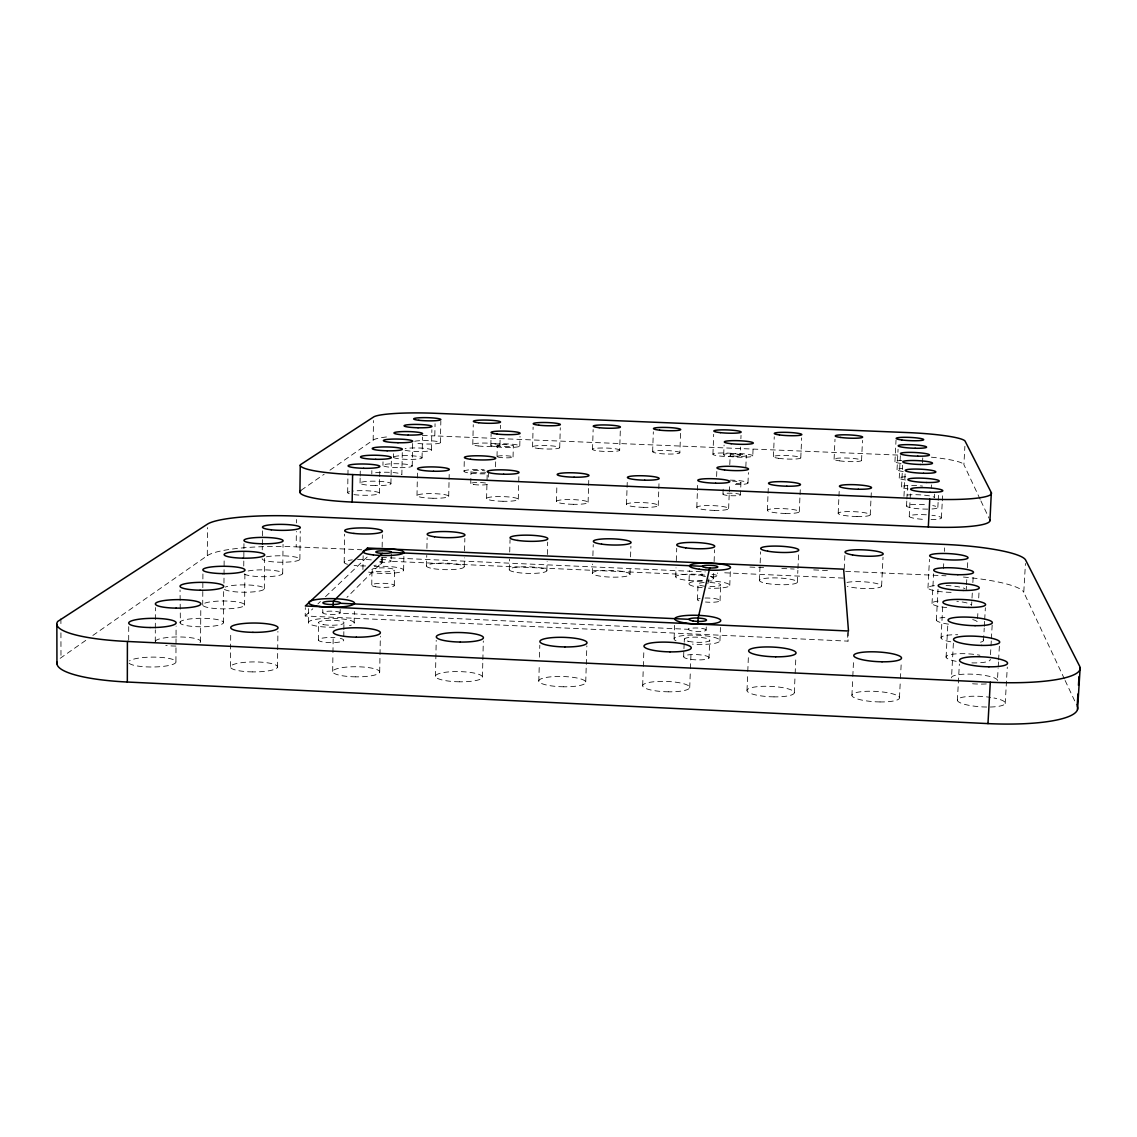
<?xml version="1.0" encoding="UTF-8"?>
<svg xmlns="http://www.w3.org/2000/svg" width="1137" height="1137" viewBox="0 0 1137 1137"><rect width="100%" height="100%" fill="white"/><g stroke="black" fill="none" stroke-linecap="round" stroke-linejoin="round"><path stroke-width="0.75" stroke-dasharray="5 3.75" d="M128.694 640.302L128.723 626.672M155.272 641.879L155.314 629.884M155.314 628.164L155.343 621.299M155.343 619.594L155.385 607.584M175.922 661.563L175.993 645.589M176.008 643.812L176.093 626.075M179.888 622.849A21.816 4.235 0 0 1 206.792 618.414L210.018 618.627A21.816 4.235 0 0 1 221.772 620.887L222.838 621.527A21.816 4.235 0 0 1 199.899 626.771L196.488 626.672A21.816 4.235 0 0 1 180.385 623.502L180.044 589.975M200.567 641.822L200.808 606.959M202.713 605.197L202.926 571.883M92.864 635.441L207.289 555.68L207.488 527.596M223.42 622.834L223.676 590.06M223.961 583.125L224.017 576.36M224.032 574.668L224.16 557.755M230.441 666.538L230.726 632.414M243.759 566.041L243.958 543.657M244.611 605.239L244.91 572.025M318.445 640.273L318.602 622.593M262.263 549.853L262.306 546.343M262.32 544.58L262.462 530.51M264.324 588.867L264.637 558.466M277.513 667.177L277.911 631.419M343.786 636.649L343.843 631.362M343.857 629.6L343.928 622.564M282.701 573.588L283.042 544.367M207.289 555.68A75.554 12.905 0.5 0 1 296.174 546.869L296.373 531.491M296.473 522.949L296.515 519.524M299.884 559.319L300.239 531.206M848.486 631.007L848.003 641.14L305.213 615.984L305.327 607.641M371.771 584.958L371.97 569.68M308.425 622.38L308.624 607.485M322.737 612.857L322.78 609.546M394.297 585.456L394.525 570.234A11.313 1.976 0.9 0 0 378.749 567.96A11.313 1.976 0.9 0 0 376.574 571.342A11.313 1.976 0.9 0 0 394.525 570.234M332.672 671.427L332.928 654.315M332.956 652.61L333.184 637.217M340.233 609.475L340.048 613.213A8.741 1.677 0.6 0 1 325.765 614.037A8.741 1.677 0.6 0 1 328.55 611.209A8.741 1.677 0.6 0 1 340.048 613.213L688.624 629.329L688.752 625.99M344.184 562.332L344.61 534.134M347.666 492.634L348.036 469.155M354.175 623.09L354.36 611.521M360.059 483.054L360.145 477.838M360.173 476.09L360.258 470.874M362.916 569.481L363.158 555.282M371.799 473.987L371.856 470.604M329.957 470.178L373.163 440.076L373.49 420.576M379.403 493.259L379.673 478.194M379.701 476.517L379.815 469.823M382.942 465.388L383.013 461.835M379.701 672.052L380.341 636.208M381.861 562.986L381.961 557.713M382.146 547.153L382.359 534.831M382.217 557.812L382.146 562.275L346.927 597.394M390.929 483.68L391.341 461.068M391.313 553.861L391.114 561.308L701.899 575.223L702.055 570.76M393.53 457.202L393.601 453.748M402.271 452.583L401.858 474.612A15.023 2.075 1.1 0 0 401.134 473.958L400.238 473.646A15.023 2.075 1.1 0 0 391.583 472.438L389.309 472.324A15.023 2.075 1.1 0 0 372.609 473.362M403.621 570.191L403.891 555.993M412.219 465.999L412.674 442.975M416.995 495.604L417.464 472.097M422.069 457.813L422.495 437.077M426.546 566.027L426.759 555.424M426.901 548.361L427.128 537.773M431.449 450.025L431.875 429.786M897.747 455.07L434.817 435.897L435.059 423.731M435.471 676.33L436.224 640.33M440.389 442.591L440.843 421.315M448.717 496.244L449.044 481.15M449.087 479.473L449.257 471.073M485.016 473.831A15.705 2.146 1.4 0 1 464.038 471.358L464.266 460.968M464.194 566.681L464.393 557.855M464.564 550.805L464.848 538.455M470.746 483.438L471.016 471.514M472.793 444.482L473.262 424.669M486.593 498.603L486.991 481.775M487.034 480.098L487.162 475.053M482.443 676.956L482.813 661.563M482.855 659.844L483.31 641.026M488.299 477.071L488.427 471.969M490.843 445.306L491.113 434.135M495.547 466.81L495.675 461.636M497.011 456.505L497.281 445.477M499.953 445.079L500.166 436.821M500.365 428.578L500.451 425.281M509.262 569.736L509.532 559.12M509.717 552.042L510.044 539.649M518.273 499.228L518.941 474.03M519.78 445.931L520.021 436.366M513.043 456.918L513.341 445.903A8.044 1.009 1.5 0 0 501.758 444.624A8.044 1.009 1.5 0 0 500.848 446.358A8.044 1.009 1.5 0 0 513.341 445.903M532.571 446.969L533.111 427.128M538.81 681.262L539.293 664.079M539.478 657.2L539.819 645.176M546.883 570.39L547.139 561.55M547.338 554.486L547.679 542.107M556.434 501.602L556.86 486.437M559.717 447.566L560.285 427.739M588.099 502.227L588.568 487.091M588.611 485.4L588.824 478.677M592.533 449.47L593.144 429.587M585.74 681.887L586.848 645.859M592.349 573.46L592.647 564.094M592.889 555.737L593.244 544.609M619.665 450.323A13.616 1.72 1.8 0 0 600.194 448.035A13.616 1.72 1.8 0 0 598.432 450.948A13.616 1.72 1.8 0 0 619.665 450.323L620.361 428.805M626.515 504.26L627.013 489.081M627.07 487.389L627.297 480.653M629.969 574.626A18.86 3.312 1.8 0 0 602.908 570.575A18.86 3.312 1.8 0 0 600.592 576.232A18.86 3.312 1.8 0 0 629.969 574.626L630.253 565.771M630.552 556.903L630.907 546.272M642.675 685.412L643.272 668.215M643.329 666.495L643.855 651.004M652.638 451.702L653.334 431.804M658.224 505.624L658.764 490.431M658.82 488.739L659.048 481.989M679.841 452.824A13.63 1.734 2 0 0 660.043 450.522A13.63 1.734 2 0 0 658.835 453.464A13.63 1.734 2 0 0 679.841 452.824L680.622 431.278M675.719 576.686L676.032 567.804M676.288 560.712L676.742 548.29M674.099 638.667L674.582 625.336M702.225 587.687A20.438 3.638 2.2 0 1 688.937 583.608L689.434 570.589M689.718 687.658L690.372 670.446M690.429 668.712L691.069 651.501M696.81 507.273L697.379 492.079M697.436 490.388L697.692 483.637M706.134 630.14A8.769 1.72 2.2 0 0 693.314 628.05A8.769 1.72 2.2 0 0 692.689 631.021A8.769 1.72 2.2 0 0 706.134 630.14L706.262 626.8M712.927 454.203L713.695 434.291M716.623 476.474L716.822 471.258M713.482 578.378L713.666 573.332M714.121 561.55L714.576 549.768M711.421 576.985A7.817 1.364 2.2 0 0 717.49 575.933L717.603 572.949M723.7 454.701L724.07 445.093M719.934 640.799L720.46 627.439M728.632 508.651L729.229 493.43M729.3 491.738L729.57 484.987M729.769 585.427L730.352 570.788M740.215 455.34A13.658 1.734 2.2 0 0 720.076 453.009A13.658 1.734 2.2 0 0 719.423 455.994A13.658 1.734 2.2 0 0 740.215 455.34L740.557 447.04M740.883 438.74L741.026 435.414M747.975 483.012L748.402 472.594M752.793 455.923A14.568 1.848 2.2 0 0 731.247 453.436A14.568 1.848 2.2 0 0 730.679 456.619A14.568 1.848 2.2 0 0 752.793 455.923L753.177 446.287M747.009 690.401L747.705 673.147M747.776 671.427L748.416 655.907M683.621 656.774L683.877 650.293M683.948 648.673L684.147 643.812M684.218 642.192L684.36 638.951M697.407 599.739L698.075 583.864M709.005 657.968A12.734 2.644 2.3 0 0 691.14 654.614A12.734 2.644 2.3 0 0 688.88 659.076A12.734 2.644 2.3 0 0 709.005 657.968L709.744 640.188M722.961 494.197L723.175 488.924M720.034 600.777L720.702 584.915M729.783 464.635L730.196 454.899M740.443 494.936A8.769 1.251 2.2 0 0 728.035 493.216A8.769 1.251 2.2 0 0 726.671 495.32A8.769 1.251 2.2 0 0 740.443 494.936L740.954 482.656A8.769 1.208 2.2 0 0 732.555 481.164M745.844 466.923L746.313 455.596M759.431 580.438L760.625 551.8M767.361 510.314L767.987 495.092M768.058 493.387L768.342 486.622M773.416 456.719L774.254 436.779M800.789 457.856L801.656 437.901M799.297 511.678L799.965 496.443M800.05 494.751L800.334 487.986M797.364 582.144L797.876 570.333M797.947 568.656L798.615 553.477M794.308 692.66L795.076 675.392M795.147 673.672L795.9 656.404M834.089 459.249L834.999 439.28M838.168 513.355L838.879 498.105M838.95 496.414L839.262 489.635M844.222 569.026L844.862 555.524M861.548 460.386L862.5 440.403M851.911 695.403L852.736 678.121M852.807 676.387L853.631 659.105M870.231 514.734L870.97 499.47M871.056 497.779L871.383 490.999M881.616 585.91L883.023 557.201M894.947 461.778L896.027 440.104M897.036 469.766L898.059 449.286M899.239 478.151L900.362 455.425M901.542 486.977L902.636 465.232M903.972 496.272L905.095 473.958M906.53 506.064L906.8 500.777M906.885 499.015L907.696 483.154M899.466 697.677L900.348 680.367M900.433 678.633L901.229 663.07M909.245 516.411L910.538 490.957M922.491 462.915L922.761 457.913M931.231 488.242L931.402 484.888M927.963 588L929.469 559.248M934.628 494.126L934.443 497.565A15.264 2.132 2.8 0 0 932.454 496.514L931.104 496.173A15.264 2.132 2.8 0 0 920.927 494.908L918.554 494.78A15.264 2.132 2.8 0 0 904.071 495.945M932.027 603.52L933.591 573.815M937.84 507.4L938.124 502.113M938.21 500.351L938.494 495.064M941.422 517.79L942.232 502.511M942.317 500.806L942.672 494.012M936.376 620.148L938.011 589.236M943.454 568.727L943.824 561.777M944.378 551.374L944.563 547.892M941.052 637.999L942.758 605.808M946.083 657.214L947.86 623.829M953.389 643.13L951.513 677.965A23.053 4.79 3.6 0 1 972.988 674.213L976.555 674.44A23.053 4.79 3.6 0 1 992.061 677.069L994.164 677.808A23.053 4.79 3.6 0 1 997.405 680.892L998.101 668.67M980.179 499.356L963.892 464.649L964.887 446.287M957.382 700.435L959.358 664.051M966.237 589.719L966.422 586.322M966.507 584.631L966.876 577.866M967.431 567.704L967.8 560.939M972.291 593.073L971.609 605.31A19.855 3.567 3.3 0 0 968.895 603.562L967.104 603.008A19.855 3.567 3.3 0 0 956.842 601.26M972.86 582.57L973.244 575.578M977.564 618.585L978.047 609.986M978.701 597.948L979.085 591.069M983.533 640.614L984.23 628.093M984.315 626.402L984.599 621.314M984.699 619.608L985.367 607.741M990.498 654.699L991.293 640.6M991.393 638.838L992.189 624.753M998.201 666.922L998.499 661.677M998.599 659.943L999.38 645.972M1005.207 703.547L1007.297 667.064M1064.388 678.888L1023.769 592.292L1025.446 563.483M707.839 583.75L708.991 578.634M305.213 615.984L312.817 608.75M317.891 603.918L320.435 601.501M325.509 596.669L367.365 556.832M60.162 658.323L87.066 639.477M301.149 490.26L324.187 474.2M175.908 646.086L172.369 645.987A22.712 4.576 -0.2 0 1 165.775 645.432M986.66 707.043L982.908 706.93A24.019 5.202 3.7 0 1 960.637 702.979L958.988 702.14A24.019 5.202 3.7 0 1 979.696 696.327L983.42 696.569A24.019 5.202 3.7 0 1 990.64 697.407M971.908 662.885L972.988 662.914A22.157 4.434 3.5 0 0 990.228 659.275M296.174 546.869L361.751 549.782M749.908 567.065L764.078 567.69M781.801 568.486L794.209 569.04M813.708 569.907L827.892 570.532M845.615 571.328L943.085 575.663A76.79 13.374 3.2 0 1 946.012 575.805M381.52 557.457L705.238 571.925M724.695 572.792L843.213 578.093M926.328 514.805L924.594 514.706A16.131 2.373 2.9 0 0 910.225 517.193L911.291 517.577A16.131 2.373 2.9 0 0 926.058 519.524M972.689 619.551L974.537 620.148A20.565 3.837 3.3 0 1 975.745 623.701M393.7 457.5L394.212 457.799A14.269 1.876 1.2 0 0 405.554 459.32L407.799 459.391A14.269 1.876 1.2 0 0 421.358 457.216L420.491 456.932A14.269 1.876 1.2 0 0 412.219 455.823L410.045 455.71A14.269 1.876 1.2 0 0 393.729 456.918M980.918 500.934L989.062 518.287M1065.127 680.495L1077.165 706.148M847.335 632.385L848.003 641.14M60.901 618.613L60.915 625.72M60.929 632.812L60.986 657.641M901.016 463.441A13.8 1.734 2.7 0 1 902.025 460.528M740.954 482.656A8.769 1.208 2.2 0 1 732.939 483.58M373.163 440.076A54.377 6.808 1.3 0 1 388.669 436.722M422.31 435.556A54.377 6.808 1.3 0 1 434.817 435.897M931.402 457.188A55.216 6.964 2.7 0 1 963.892 464.649M464.038 471.358A15.705 2.146 1.4 0 1 484.149 469.737M485.613 472.694A8.726 1.194 1.4 0 1 473.674 472.381A8.726 1.194 1.4 0 1 473.077 470.732A8.726 1.194 1.4 0 1 484.945 470.846M730.21 480.127A15.79 2.175 2.2 0 1 747.961 482.855A15.79 2.175 2.2 0 1 731.702 484.518M497.381 456.25A8.044 1.052 1.5 0 1 509.461 456.022A8.044 1.052 1.5 0 1 510.3 457.699A8.044 1.052 1.5 0 1 497.779 457.031M353.934 494.623A15.875 2.302 1 0 0 360.756 495.178L363.243 495.263A15.875 2.302 1 0 0 378.692 492.534L377.768 492.179A15.875 2.302 1 0 0 368.701 490.871L366.299 490.743A15.875 2.302 1 0 0 352.584 491.099M349.23 493.714A15.875 2.302 1 0 1 348.32 493.359L347.808 492.989A15.875 2.302 1 0 1 349.571 491.625M931.032 519.623A16.131 2.373 2.9 0 0 939.304 516.624L937.869 516.255A16.131 2.373 2.9 0 0 931.942 515.288M414.692 441.27A13.587 1.705 1.3 0 1 435.343 441.184A13.587 1.705 1.3 0 1 435.372 443.828A13.587 1.705 1.3 0 1 414.707 442.819M405.113 450.266A13.928 1.777 1.3 0 0 415.389 451.446L417.577 451.517A13.928 1.777 1.3 0 0 430.738 449.456L429.885 449.186A13.928 1.777 1.3 0 0 421.784 448.12L419.667 448.021A13.928 1.777 1.3 0 0 405.142 448.646M931.999 508.978A15.691 2.246 2.9 0 0 935.779 506.306L934.401 505.937A15.691 2.246 2.9 0 0 932.724 505.61M927.707 509.12A15.691 2.246 2.9 0 1 925.333 509.106L922.874 509.035A15.691 2.246 2.9 0 1 908.52 507.173L907.482 506.804A15.691 2.246 2.9 0 1 921.496 504.473L923.94 504.601A15.691 2.246 2.9 0 1 926.342 504.785M908.122 488.896A14.88 2.018 2.8 0 1 903.403 487.986L902.437 487.645A14.88 2.018 2.8 0 1 915.768 485.57L918.085 485.698A14.88 2.018 2.8 0 1 922.533 486.082M905.635 479.985A14.497 1.919 2.8 0 1 901.044 479.103L900.092 478.791A14.497 1.919 2.8 0 1 906.644 476.758M903.275 471.514A14.141 1.819 2.7 0 1 898.798 470.675L897.875 470.363A14.141 1.819 2.7 0 1 902.437 468.515M951.129 592.363A19.187 3.34 3.2 0 1 929.227 589.108A19.187 3.34 3.2 0 1 937.556 585.456M946.069 585.484A19.187 3.34 3.2 0 1 964.929 588.625M846.98 582.414A19.073 3.34 2.9 0 1 875.106 583.182A19.073 3.34 2.9 0 1 875.518 588.17A19.073 3.34 2.9 0 1 847.321 586.351M963.437 577.042A76.79 13.374 3.2 0 1 1023.769 592.292M709.914 582.528A11.356 2.018 2.2 0 1 720.631 585.185A11.356 2.018 2.2 0 1 707.356 586.436M704.627 586.18A11.356 2.018 2.2 0 1 698.004 584.12A11.356 2.018 2.2 0 1 704.4 582.514M705.011 598.019A11.342 2.089 2.3 0 1 720.091 600.521A11.342 2.089 2.3 0 1 705.48 602.013M698.914 600.805A11.342 2.089 2.3 0 1 700.335 598.417M706.972 580.836A20.438 3.638 2.2 0 1 729.769 585.171A20.438 3.638 2.2 0 1 708.536 588.156M688.937 583.608A20.438 3.638 2.2 0 1 703.846 580.822M710.298 576.288A18.917 3.326 2.2 0 1 709.431 580.154M702.453 580.865A18.917 3.326 2.2 0 1 678.846 578.818A18.917 3.326 2.2 0 1 681.788 574.64A18.917 3.326 2.2 0 1 706.304 575.379M374.3 566.524A20.352 3.567 0.9 0 1 400.508 568.23A20.352 3.567 0.9 0 1 395.832 572.863A20.352 3.567 0.9 0 1 368.644 572.124M334.207 627.24A22.882 4.477 0.5 0 1 308.61 621.982A22.882 4.477 0.5 0 1 340.034 618.713A22.882 4.477 0.5 0 1 349.485 625.663M340.29 638.383A12.706 2.572 0.5 0 1 336.012 642.476A12.706 2.572 0.5 0 1 318.36 640.074A12.706 2.572 0.5 0 1 334.96 637.658M676.046 640.856A22.953 4.591 2.2 0 1 692.191 635.1A22.953 4.591 2.2 0 1 719.948 640.614A22.953 4.591 2.2 0 1 692.376 644.096M129.121 663.226A23.678 4.946 -0.4 0 0 146.261 666.879L149.956 666.993A23.678 4.946 -0.4 0 0 175.396 660.796L174.302 660.071A23.678 4.946 -0.4 0 0 161.781 657.456L158.313 657.229A23.678 4.946 -0.4 0 0 129.462 660.91M990.284 707.029A24.019 5.202 3.7 0 0 1001.782 700.193L999.594 699.397A24.019 5.202 3.7 0 0 993.951 697.99M266.413 556.832A18.874 3.226 0.5 0 1 296.913 557.4A18.874 3.226 0.5 0 1 285.813 562.161A18.874 3.226 0.5 0 1 262.178 558.651M379.914 561.479A18.846 3.255 0.8 0 1 373.888 565.487M365.645 565.942A18.846 3.255 0.8 0 1 354.104 565.416M347.51 564.307A18.846 3.255 0.8 0 1 352.314 559.859M357.586 559.489A18.846 3.255 0.8 0 1 371.842 559.944M224.458 589.35A20.239 3.681 0.3 0 0 239.637 592.121L242.806 592.221A20.239 3.681 0.3 0 0 263.685 587.715L262.647 587.161A20.239 3.681 0.3 0 0 251.575 585.171L248.562 584.986A20.239 3.681 0.3 0 0 225.368 587.076M203.225 605.808A21.006 3.951 0.1 0 0 218.844 608.764L222.141 608.863A21.006 3.951 0.1 0 0 244 604.003L242.948 603.42A21.006 3.951 0.1 0 0 231.536 601.302L228.423 601.103A21.006 3.951 0.1 0 0 203.239 603.96M244.256 574A19.542 3.439 0.4 0 0 259.023 576.615L262.078 576.715A19.542 3.439 0.4 0 0 282.047 572.522L281.024 571.996A19.542 3.439 0.4 0 0 270.251 570.12L267.337 569.95A19.542 3.439 0.4 0 0 246.388 571.414M199.998 642.533A22.712 4.576 -0.2 0 0 200.041 640.401L198.961 639.719A22.712 4.576 -0.2 0 0 186.838 637.288L183.483 637.075A22.712 4.576 -0.2 0 0 155.343 641.154M983.079 639.292A21.333 4.122 3.4 0 1 978.332 642.661M950.759 641.808A21.333 4.122 3.4 0 1 943.866 640.017L942.431 639.349A21.333 4.122 3.4 0 1 957.752 634.73M986.291 683.934A23.053 4.79 3.6 0 1 979.554 684.09L975.944 683.977A23.053 4.79 3.6 0 1 972.306 683.749M956.189 661.322A22.157 4.434 3.5 0 1 949.025 659.389L947.519 658.664A22.157 4.434 3.5 0 1 966.777 653.775L970.216 653.988A22.157 4.434 3.5 0 1 979.923 655.225M948.556 624.156A20.565 3.837 3.3 0 1 939.077 622.024L937.698 621.399A20.565 3.837 3.3 0 1 946.581 617.22M946.709 607.613A19.855 3.567 3.3 0 1 934.628 605.268L933.292 604.685A19.855 3.567 3.3 0 1 939.361 600.976M712.004 574.37A7.817 1.364 2.2 0 1 717.49 575.933M705.508 576.573A7.817 1.364 2.2 0 1 706.063 574.228M380.739 559.674A7.774 1.336 0.9 0 1 390.162 560.399A7.774 1.336 0.9 0 1 388.47 562.076A7.774 1.336 0.9 0 1 378.479 561.92M252.542 671.896L248.847 671.782A23.579 5.003 0 0 1 231.095 668.101L230.484 667.32A23.579 5.003 0 0 1 259.051 662.032L262.562 662.26A23.579 5.003 0 0 1 275.509 664.889L276.746 665.628A23.579 5.003 0 0 1 252.542 671.896M355.696 676.842L351.987 676.728A23.522 5.06 0.5 0 1 333.61 673.005L332.857 672.223A23.522 5.06 0.5 0 1 360.344 666.85L363.883 667.078A23.522 5.06 0.5 0 1 377.285 669.736L378.649 670.489A23.522 5.06 0.5 0 1 355.696 676.842M459.419 681.802L455.695 681.688A23.493 5.102 1.1 0 1 436.693 677.936L435.784 677.14A23.493 5.102 1.1 0 1 462.176 671.697L465.744 671.924A23.493 5.102 1.1 0 1 479.601 674.625L481.093 675.378A23.493 5.102 1.1 0 1 459.419 681.802M563.71 686.791L559.987 686.677A23.522 5.145 1.6 0 1 540.331 682.882L539.279 682.086A23.522 5.145 1.6 0 1 564.563 676.572L568.159 676.799A23.522 5.145 1.6 0 1 582.471 679.528L584.105 680.281A23.522 5.145 1.6 0 1 563.71 686.791M668.57 691.822L664.832 691.708A23.579 5.173 2.1 0 1 644.537 687.871L643.343 687.046A23.579 5.173 2.1 0 1 667.504 681.475L671.128 681.703A23.579 5.173 2.1 0 1 685.895 684.446L687.672 685.227A23.579 5.173 2.1 0 1 668.57 691.822M774.013 696.867L770.275 696.754A23.678 5.188 2.7 0 1 749.326 692.874L747.99 692.049A23.678 5.188 2.7 0 1 771 686.393L774.667 686.634A23.678 5.188 2.7 0 1 789.888 689.406L791.807 690.187A23.678 5.188 2.7 0 1 774.013 696.867M880.038 701.941L876.3 701.827A23.82 5.202 3.2 0 1 854.683 697.905L853.191 697.08A23.82 5.202 3.2 0 1 875.064 691.353L878.759 691.594A23.82 5.202 3.2 0 1 894.464 694.394L896.51 695.176A23.82 5.202 3.2 0 1 880.038 701.941M397.509 467.662L395.207 467.591A14.639 1.961 1.2 0 1 383.61 466.014L383.098 465.701A14.639 1.961 1.2 0 1 399.94 463.811L402.157 463.924A14.639 1.961 1.2 0 1 410.628 465.076L411.509 465.374A14.639 1.961 1.2 0 1 397.509 467.662M375.281 485.57L372.851 485.485A15.435 2.189 1.1 0 1 360.713 483.751L360.202 483.41A15.435 2.189 1.1 0 1 378.109 481.278L380.44 481.406A15.435 2.189 1.1 0 1 389.309 482.671L390.218 482.998A15.435 2.189 1.1 0 1 375.281 485.57M432.998 498.262L430.497 498.177A15.861 2.317 1.2 0 1 417.791 496.343L417.208 495.974A15.861 2.317 1.2 0 1 435.201 493.7L437.603 493.828A15.861 2.317 1.2 0 1 446.884 495.149L447.864 495.505A15.861 2.317 1.2 0 1 432.998 498.262M503.009 501.275L500.507 501.204A15.861 2.331 1.5 0 1 487.517 499.342L486.863 498.972A15.861 2.331 1.5 0 1 504.345 496.67L506.775 496.798A15.861 2.331 1.5 0 1 516.255 498.134L517.307 498.489A15.861 2.331 1.5 0 1 503.009 501.275M573.29 504.302L570.774 504.231A15.875 2.345 1.7 0 1 557.485 502.355L556.775 501.985A15.875 2.345 1.7 0 1 573.744 499.64L576.189 499.783A15.875 2.345 1.7 0 1 585.882 501.133L586.99 501.488A15.875 2.345 1.7 0 1 573.29 504.302M643.812 507.344L641.311 507.258A15.904 2.345 1.9 0 1 627.723 505.382L626.942 504.999A15.904 2.345 1.9 0 1 643.4 502.639L645.859 502.767A15.904 2.345 1.9 0 1 655.765 504.132L656.93 504.487A15.904 2.345 1.9 0 1 643.812 507.344M714.619 510.385L712.103 510.314A15.932 2.359 2.2 0 1 698.217 508.41L697.365 508.026A15.932 2.359 2.2 0 1 713.311 505.638L715.784 505.78A15.932 2.359 2.2 0 1 725.903 507.145L727.14 507.514A15.932 2.359 2.2 0 1 714.619 510.385M785.667 513.455L783.151 513.37A15.989 2.359 2.4 0 1 768.982 511.451L768.058 511.067A15.989 2.359 2.4 0 1 783.492 508.651L785.965 508.793A15.989 2.359 2.4 0 1 796.298 510.172L797.591 510.541A15.989 2.359 2.4 0 1 785.667 513.455M857 516.525L854.47 516.44A16.046 2.373 2.7 0 1 840.001 514.507L839.007 514.123A16.046 2.373 2.7 0 1 853.915 511.678L856.417 511.806A16.046 2.373 2.7 0 1 866.962 513.199L868.313 513.583A16.046 2.373 2.7 0 1 857 516.525M839.39 460.826A13.743 1.734 2.5 0 0 861.42 460.656A13.743 1.734 2.5 0 0 842.631 457.984A13.743 1.734 2.5 0 0 839.39 460.826M732.74 455.866A8.087 1.023 2.2 0 0 746.114 455.838A8.087 1.023 2.2 0 0 735.852 454.246A8.087 1.023 2.2 0 0 732.74 455.866M496.698 446.869A14.483 1.819 1.5 0 0 519.694 446.216A14.483 1.819 1.5 0 0 499.555 443.814A14.483 1.819 1.5 0 0 496.698 446.869M473.745 484.533A8.712 1.236 1.4 0 0 488 484.177A8.712 1.236 1.4 0 0 476.588 482.514A8.712 1.236 1.4 0 0 473.745 484.533M778.447 458.296A13.701 1.734 2.4 0 0 800.604 458.126A13.701 1.734 2.4 0 0 782.242 455.482A13.701 1.734 2.4 0 0 778.447 458.296M538.227 448.447A13.601 1.72 1.7 0 0 559.674 447.822A13.601 1.72 1.7 0 0 540.544 445.548A13.601 1.72 1.7 0 0 538.227 448.447M478.208 445.946A13.587 1.705 1.5 0 0 499.868 445.334A13.587 1.705 1.5 0 0 481.079 443.075A13.587 1.705 1.5 0 0 478.208 445.946M688.198 641.268A12.749 2.558 2.2 0 0 709.389 640.813A12.749 2.558 2.2 0 0 693.414 637.161A12.749 2.558 2.2 0 0 688.198 641.268M323.562 624.654A12.72 2.487 0.5 0 0 343.914 623.19A12.72 2.487 0.5 0 0 326.447 620.404A12.72 2.487 0.5 0 0 323.562 624.654M766.381 583.38A18.988 3.34 2.5 0 0 797.108 582.656A18.988 3.34 2.5 0 0 771.682 577.909A18.988 3.34 2.5 0 0 766.381 583.38M375.309 586.72A11.299 2.047 0.9 0 0 394.013 585.967A11.299 2.047 0.9 0 0 379.701 583.338A11.299 2.047 0.9 0 0 375.309 586.72M517.022 572.48A18.846 3.297 1.5 0 0 546.812 570.902A18.846 3.297 1.5 0 0 520.405 566.88A18.846 3.297 1.5 0 0 517.022 572.48M433.822 568.742A18.832 3.269 1.2 0 0 464.024 567.192A18.832 3.269 1.2 0 0 438.257 563.213A18.832 3.269 1.2 0 0 433.822 568.742"/><path stroke-width="1.5" d="M1077.165 706.148A96.162 20.836 3.7 0 1 987.968 723.601L127.33 682.029L127.401 641.467A95.025 18.434 -0.3 0 1 57.731 621.442L207.517 524.086A75.71 11.995 0.6 0 1 296.558 516.113L944.748 544.424A76.946 12.436 3.1 0 1 1025.645 560.086L1079.638 666.183A96.403 19.4 3.6 0 1 990.299 682.228L127.401 641.467M299.912 492.392L300.253 465.474M333.169 606.248L333.24 601.288L382.302 553.364M989.801 519.865A64.553 9.494 2.9 0 1 928.318 526.971L352.157 502.057L352.598 474.57A63.629 8.57 1.1 0 1 300.282 464.806L373.547 417.023A54.448 6.325 1.4 0 1 435.286 413.299L907.767 432.586A55.301 6.467 2.6 0 1 965.157 441.27L991.322 492.662L989.957 520.618M697.947 623.033L698.146 618.045L709.73 567.96M928.318 526.971L929.768 499.129A64.667 8.812 2.8 0 0 991.322 492.662M987.968 723.601L990.299 682.228M1077.279 704.4L1077.919 693.982M1078.459 685.298L1078.999 676.6M1077.563 709.46L1080.15 667.732M300.793 490.573L299.941 491.667A63.53 9.224 1 0 0 352.157 502.057M352.598 474.57L929.768 499.129M391.284 552.426A7.788 1.308 0.9 0 0 380.867 550.82A7.788 1.308 0.9 0 0 378.664 553.023A7.788 1.308 0.9 0 0 391.284 552.426L702.225 566.283M340.205 603.278A8.755 1.649 0.6 0 0 328.692 601.317A8.755 1.649 0.6 0 0 325.907 604.088A8.755 1.649 0.6 0 0 340.205 603.278L688.994 619.31M56.85 624.341L56.949 663.809M127.33 682.029A94.783 19.798 -0.4 0 1 57.092 662.246M367.521 548.02L305.341 605.978L848.486 631.007L843.64 569.182L367.521 548.02M418.046 427.768L415.858 427.697A13.942 1.663 1.3 0 1 404.729 426.318L404.232 426.048A13.942 1.663 1.3 0 1 420.136 424.513L422.253 424.627A13.942 1.663 1.3 0 1 430.383 425.622L431.221 425.878A13.942 1.663 1.3 0 1 418.046 427.768M915.143 448.262L912.926 448.191A14.156 1.691 2.7 0 1 899.992 446.713L899.069 446.429A14.156 1.691 2.7 0 1 911.789 444.738L913.992 444.851A14.156 1.691 2.7 0 1 923.429 445.917L924.665 446.187A14.156 1.691 2.7 0 1 915.143 448.262M408.268 435.059L406.008 434.988A14.298 1.734 1.3 0 1 394.653 433.552L394.141 433.268A14.298 1.734 1.3 0 1 410.514 431.648L412.688 431.762A14.298 1.734 1.3 0 1 420.988 432.799L421.841 433.069A14.298 1.734 1.3 0 1 408.268 435.059M917.815 456.164L915.541 456.093A14.525 1.777 2.7 0 1 902.281 454.558L901.328 454.26A14.525 1.777 2.7 0 1 914.347 452.469L916.607 452.597A14.525 1.777 2.7 0 1 926.285 453.691L927.55 453.99A14.525 1.777 2.7 0 1 917.815 456.164M397.978 442.734L395.676 442.648A14.667 1.833 1.2 0 1 384.05 441.156L383.539 440.858A14.667 1.833 1.2 0 1 400.409 439.138L402.626 439.252A14.667 1.833 1.2 0 1 411.111 440.346L411.992 440.63A14.667 1.833 1.2 0 1 397.978 442.734M920.629 464.493L918.298 464.422A14.895 1.876 2.7 0 1 904.668 462.816L903.702 462.503A14.895 1.876 2.7 0 1 917.033 460.599L919.35 460.727A14.895 1.876 2.7 0 1 929.284 461.878L930.592 462.19A14.895 1.876 2.7 0 1 920.629 464.493M387.148 450.792L384.789 450.721A15.051 1.919 1.2 0 1 372.908 449.158L372.382 448.845A15.051 1.919 1.2 0 1 389.764 447.026L392.052 447.139A15.051 1.919 1.2 0 1 400.721 448.276L401.617 448.575A15.051 1.919 1.2 0 1 387.148 450.792M923.585 473.262L921.197 473.177A15.293 1.976 2.8 0 1 907.198 471.5L906.189 471.173A15.293 1.976 2.8 0 1 919.861 469.169L922.249 469.283A15.293 1.976 2.8 0 1 932.439 470.505L933.79 470.817A15.293 1.976 2.8 0 1 923.585 473.262M375.736 459.305L373.306 459.234A15.463 2.032 1.1 0 1 361.154 457.586L360.628 457.259A15.463 2.032 1.1 0 1 378.564 455.326L380.909 455.454A15.463 2.032 1.1 0 1 389.778 456.648L390.687 456.96A15.463 2.032 1.1 0 1 375.736 459.305M926.712 482.5L924.253 482.429A15.719 2.089 2.8 0 1 909.856 480.667L908.833 480.326A15.719 2.089 2.8 0 1 922.846 478.194L925.291 478.322A15.719 2.089 2.8 0 1 935.779 479.587L937.158 479.913A15.719 2.089 2.8 0 1 926.712 482.5M363.698 468.288L361.196 468.202A15.904 2.146 1.1 0 1 348.746 466.483L348.22 466.142A15.904 2.146 1.1 0 1 366.754 464.095L369.141 464.223A15.904 2.146 1.1 0 1 378.237 465.459L379.161 465.786A15.904 2.146 1.1 0 1 363.698 468.288M433.567 471.244L431.065 471.159A15.89 2.16 1.3 0 1 418.331 469.425L417.734 469.084A15.89 2.16 1.3 0 1 435.755 467.009L438.171 467.136A15.89 2.16 1.3 0 1 447.466 468.387L448.447 468.714A15.89 2.16 1.3 0 1 433.567 471.244M503.705 474.214L501.19 474.129A15.89 2.16 1.5 0 1 488.171 472.381L487.517 472.04A15.89 2.16 1.5 0 1 505.027 469.936L507.457 470.064A15.89 2.16 1.5 0 1 516.951 471.329L518.003 471.656A15.89 2.16 1.5 0 1 503.705 474.214M574.086 477.199L571.584 477.114A15.904 2.175 1.7 0 1 558.267 475.351L557.542 474.996A15.904 2.175 1.7 0 1 574.54 472.864L576.985 472.992A15.904 2.175 1.7 0 1 586.706 474.271L587.815 474.612A15.904 2.175 1.7 0 1 574.086 477.199M644.75 480.184L642.234 480.112A15.932 2.189 1.9 0 1 628.619 478.322L627.837 477.966A15.932 2.189 1.9 0 1 644.324 475.82L646.782 475.948A15.932 2.189 1.9 0 1 656.703 477.227L657.868 477.568A15.932 2.189 1.9 0 1 644.75 480.184M715.656 483.197L713.141 483.111A15.961 2.189 2.2 0 1 699.241 481.321L698.374 480.951A15.961 2.189 2.2 0 1 714.349 478.776L716.822 478.904A15.961 2.189 2.2 0 1 726.955 480.198L728.192 480.539A15.961 2.189 2.2 0 1 715.656 483.197M786.847 486.21L784.317 486.124A16.017 2.203 2.4 0 1 770.119 484.319L769.195 483.95A16.017 2.203 2.4 0 1 784.644 481.747L787.131 481.875A16.017 2.203 2.4 0 1 797.478 483.182L798.771 483.523A16.017 2.203 2.4 0 1 786.847 486.21M858.293 489.237L855.763 489.152A16.074 2.203 2.6 0 1 841.266 487.318L840.271 486.963A16.074 2.203 2.6 0 1 855.195 484.717L857.682 484.859A16.074 2.203 2.6 0 1 868.256 486.167L869.62 486.522A16.074 2.203 2.6 0 1 858.293 489.237M930.009 492.264L927.479 492.193A16.16 2.203 2.8 0 1 912.67 490.345L911.604 489.976A16.16 2.203 2.8 0 1 926.001 487.716L928.517 487.844A16.16 2.203 2.8 0 1 939.29 489.18L940.725 489.535A16.16 2.203 2.8 0 1 930.009 492.264M262.42 543.784L259.35 543.685A19.571 3.198 0.5 0 1 244.554 541.226L244.029 540.715A19.571 3.198 0.5 0 1 267.692 537.503L270.606 537.673A19.571 3.198 0.5 0 1 281.407 539.45L282.431 539.933A19.571 3.198 0.5 0 1 262.42 543.784M957.837 574.711L954.725 574.611A19.897 3.326 3.2 0 1 936.376 571.954L935.04 571.399A19.897 3.326 3.2 0 1 952.479 567.832L955.577 568.017A19.897 3.326 3.2 0 1 968.923 569.921L970.7 570.447A19.897 3.326 3.2 0 1 957.837 574.711M243.119 558.168L239.95 558.068A20.281 3.425 0.4 0 1 224.728 555.453L224.202 554.913A20.281 3.425 0.4 0 1 248.875 551.445L251.888 551.63A20.281 3.425 0.4 0 1 263.002 553.506L264.04 554.017A20.281 3.425 0.4 0 1 243.119 558.168M963.153 590.473L959.941 590.373A20.608 3.567 3.2 0 1 940.91 587.545L939.517 586.962A20.608 3.567 3.2 0 1 957.539 583.11L960.737 583.309A20.608 3.567 3.2 0 1 974.565 585.328L976.427 585.896A20.608 3.567 3.2 0 1 963.153 590.473M222.411 573.602L219.114 573.503A21.049 3.667 0.3 0 1 203.452 570.703L202.94 570.134A21.049 3.667 0.3 0 1 228.708 566.397L231.834 566.581A21.049 3.667 0.3 0 1 243.261 568.585L244.327 569.14A21.049 3.667 0.3 0 1 222.411 573.602M968.88 607.428L965.54 607.314A21.376 3.837 3.3 0 1 945.771 604.301L944.335 603.676A21.376 3.837 3.3 0 1 962.954 599.512L966.279 599.711A21.376 3.837 3.3 0 1 980.634 601.871L982.567 602.468A21.376 3.837 3.3 0 1 968.88 607.428M200.126 590.217L196.715 590.103A21.873 3.951 0.1 0 1 180.57 587.118L180.072 586.507A21.873 3.951 0.1 0 1 207.033 582.457L210.274 582.656A21.873 3.951 0.1 0 1 222.056 584.788L223.122 585.384A21.873 3.951 0.1 0 1 200.126 590.217M975.049 625.677L971.567 625.577A22.214 4.136 3.4 0 1 951.015 622.351L949.509 621.669A22.214 4.136 3.4 0 1 968.795 617.164L972.234 617.363A22.214 4.136 3.4 0 1 987.172 619.679L989.19 620.319A22.214 4.136 3.4 0 1 975.049 625.677M176.093 608.124L172.54 608.025A22.768 4.25 -0.1 0 1 155.897 604.827L155.399 604.159A22.768 4.25 -0.1 0 1 183.682 599.753L187.036 599.966A22.768 4.25 -0.1 0 1 199.188 602.255L200.283 602.894A22.768 4.25 -0.1 0 1 176.093 608.124M981.7 645.418L978.09 645.304A23.11 4.463 3.5 0 1 956.686 641.837L955.108 641.112A23.11 4.463 3.5 0 1 975.077 636.208L978.673 636.422A23.11 4.463 3.5 0 1 994.221 638.909L996.325 639.591A23.11 4.463 3.5 0 1 981.7 645.418M150.084 627.525L146.375 627.411A23.735 4.605 -0.3 0 1 129.206 623.971L128.723 623.261A23.735 4.605 -0.3 0 1 158.455 618.457L161.937 618.684A23.735 4.605 -0.3 0 1 174.487 621.143L175.581 621.825A23.735 4.605 -0.3 0 1 150.084 627.525M252.926 632.343L249.216 632.229A23.635 4.662 0.2 0 1 231.422 628.747L230.811 628.022A23.635 4.662 0.2 0 1 259.449 623.161L262.974 623.389A23.635 4.662 0.2 0 1 275.95 625.876L277.186 626.558A23.635 4.662 0.2 0 1 252.926 632.343M356.336 637.175L352.626 637.061A23.579 4.704 0.6 0 1 334.193 633.565L333.439 632.826A23.579 4.704 0.6 0 1 360.998 627.894L364.536 628.121A23.579 4.704 0.6 0 1 377.967 630.623L379.332 631.319A23.579 4.704 0.6 0 1 356.336 637.175M460.329 642.05L456.605 641.936A23.55 4.747 1.1 0 1 437.532 638.397L436.636 637.644A23.55 4.747 1.1 0 1 463.072 632.641L466.653 632.868A23.55 4.747 1.1 0 1 480.539 635.412L482.045 636.109A23.55 4.747 1.1 0 1 460.329 642.05M564.876 646.939L561.152 646.825A23.579 4.79 1.6 0 1 541.439 643.244L540.388 642.504A23.579 4.79 1.6 0 1 565.714 637.431L569.324 637.658A23.579 4.79 1.6 0 1 583.665 640.216L585.313 640.927A23.579 4.79 1.6 0 1 564.876 646.939M670.006 651.871L666.268 651.757A23.635 4.804 2.1 0 1 645.915 648.133L644.722 647.379A23.635 4.804 2.1 0 1 668.911 642.234L672.55 642.462A23.635 4.804 2.1 0 1 687.359 645.049L689.136 645.773A23.635 4.804 2.1 0 1 670.006 651.871M775.732 656.816L771.98 656.703A23.735 4.832 2.6 0 1 750.96 653.05L749.624 652.283A23.735 4.832 2.6 0 1 772.677 647.067L776.344 647.294A23.735 4.832 2.6 0 1 791.622 649.909L793.541 650.648A23.735 4.832 2.6 0 1 775.732 656.816M882.028 661.791L878.276 661.677A23.891 4.832 3.1 0 1 856.602 657.982L855.095 657.214A23.891 4.832 3.1 0 1 876.997 651.927L880.706 652.155A23.891 4.832 3.1 0 1 896.453 654.798L898.514 655.537A23.891 4.832 3.1 0 1 882.028 661.791M988.92 666.808L985.154 666.694A24.076 4.846 3.6 0 1 962.812 662.956L961.163 662.16A24.076 4.846 3.6 0 1 981.899 656.816L985.637 657.044A24.076 4.846 3.6 0 1 1001.853 659.716L1004.056 660.469A24.076 4.846 3.6 0 1 988.92 666.808M901.698 439.948A13.815 1.62 2.6 0 0 923.628 439.82A13.815 1.62 2.6 0 0 904.384 437.29A13.815 1.62 2.6 0 0 901.698 439.948M840.47 437.432A13.772 1.62 2.5 0 0 862.528 437.319A13.772 1.62 2.5 0 0 843.711 434.803A13.772 1.62 2.5 0 0 840.47 437.432M731.19 443.714A14.568 1.777 2.2 0 0 753.305 443.075A14.568 1.777 2.2 0 0 731.759 440.673A14.568 1.777 2.2 0 0 731.19 443.714M720.332 432.643A13.687 1.606 2.2 0 0 741.153 432.088A13.687 1.606 2.2 0 0 720.972 429.885A13.687 1.606 2.2 0 0 720.332 432.643M497.011 434.05A14.497 1.748 1.6 0 0 520.021 433.453A14.497 1.748 1.6 0 0 499.868 431.108A14.497 1.748 1.6 0 0 497.011 434.05M470.576 459.277A15.719 2.061 1.4 0 0 495.647 458.509A15.719 2.061 1.4 0 0 473.944 455.823A15.719 2.061 1.4 0 0 470.576 459.277M779.442 434.931A13.715 1.606 2.3 0 0 801.628 434.817A13.715 1.606 2.3 0 0 783.222 432.316A13.715 1.606 2.3 0 0 779.442 434.931M724.525 469.936A15.804 2.089 2.2 0 0 748.53 469.112A15.804 2.089 2.2 0 0 725.179 466.341A15.804 2.089 2.2 0 0 724.525 469.936M418.842 420.278A13.616 1.578 1.4 0 0 440.73 419.78A13.616 1.578 1.4 0 0 422.253 417.649A13.616 1.578 1.4 0 0 418.842 420.278M478.748 422.737A13.601 1.592 1.5 0 0 500.436 422.225A13.601 1.592 1.5 0 0 481.619 420.079A13.601 1.592 1.5 0 0 478.748 422.737M538.867 425.195A13.616 1.592 1.7 0 0 560.328 424.684A13.616 1.592 1.7 0 0 541.169 422.523A13.616 1.592 1.7 0 0 538.867 425.195M659.645 430.156A13.658 1.606 2 0 0 680.693 429.615A13.658 1.606 2 0 0 660.853 427.427A13.658 1.606 2 0 0 659.645 430.156M599.156 427.683A13.63 1.606 1.8 0 0 620.418 427.142A13.63 1.606 1.8 0 0 600.919 424.968A13.63 1.606 1.8 0 0 599.156 427.683M937.684 558.679A19.23 3.113 3.1 0 0 967.942 558.04A19.23 3.113 3.1 0 0 940.853 553.477A19.23 3.113 3.1 0 0 937.684 558.679M852.523 554.927A19.116 3.113 2.8 0 0 883.037 554.302A19.116 3.113 2.8 0 0 856.758 549.782A19.116 3.113 2.8 0 0 852.523 554.927M699.269 569.225A20.466 3.496 2.2 0 0 730.48 567.548A20.466 3.496 2.2 0 0 700.364 563.199A20.466 3.496 2.2 0 0 699.269 569.225M685.71 547.849A18.945 3.084 2.2 0 0 714.718 546.414A18.945 3.084 2.2 0 0 686.933 542.534A18.945 3.084 2.2 0 0 685.71 547.849M373.348 554.913A20.381 3.425 0.9 0 0 403.962 552.454A20.381 3.425 0.9 0 0 373.448 548.972A20.381 3.425 0.9 0 0 373.348 554.913M319.682 606.49A22.911 4.306 0.6 0 0 354.488 603.25A22.911 4.306 0.6 0 0 320.563 599.043A22.911 4.306 0.6 0 0 319.682 606.49M767.731 551.189A19.016 3.098 2.5 0 0 798.515 550.578A19.016 3.098 2.5 0 0 773.032 546.101A19.016 3.098 2.5 0 0 767.731 551.189M685.583 623.048A22.982 4.42 2.2 0 0 720.716 620.774A22.982 4.42 2.2 0 0 686.975 615.444A22.982 4.42 2.2 0 0 685.583 623.048M271.231 529.785A18.917 2.999 0.6 0 0 300.282 527.696A18.917 2.999 0.6 0 0 272.653 524.612A18.917 2.999 0.6 0 0 271.231 529.785M353.92 533.424A18.888 3.027 0.9 0 0 382.43 531.306A18.888 3.027 0.9 0 0 354.289 528.193A18.888 3.027 0.9 0 0 353.92 533.424M434.505 536.778A18.874 3.041 1.2 0 0 464.749 535.413A18.874 3.041 1.2 0 0 438.925 531.647A18.874 3.041 1.2 0 0 434.505 536.778M601.601 544.14A18.903 3.084 1.8 0 0 631.021 542.719A18.903 3.084 1.8 0 0 603.903 538.895A18.903 3.084 1.8 0 0 601.601 544.14M517.875 540.445A18.874 3.056 1.5 0 0 547.707 539.052A18.874 3.056 1.5 0 0 521.243 535.257A18.874 3.056 1.5 0 0 517.875 540.445M693.073 620.973A8.783 1.691 2.2 0 0 706.518 620.12A8.783 1.691 2.2 0 0 693.684 618.073A8.783 1.691 2.2 0 0 693.073 620.973M705.892 567.605A7.817 1.336 2.2 0 0 717.845 566.979A7.817 1.336 2.2 0 0 706.375 565.316A7.817 1.336 2.2 0 0 705.892 567.605"/></g></svg>
